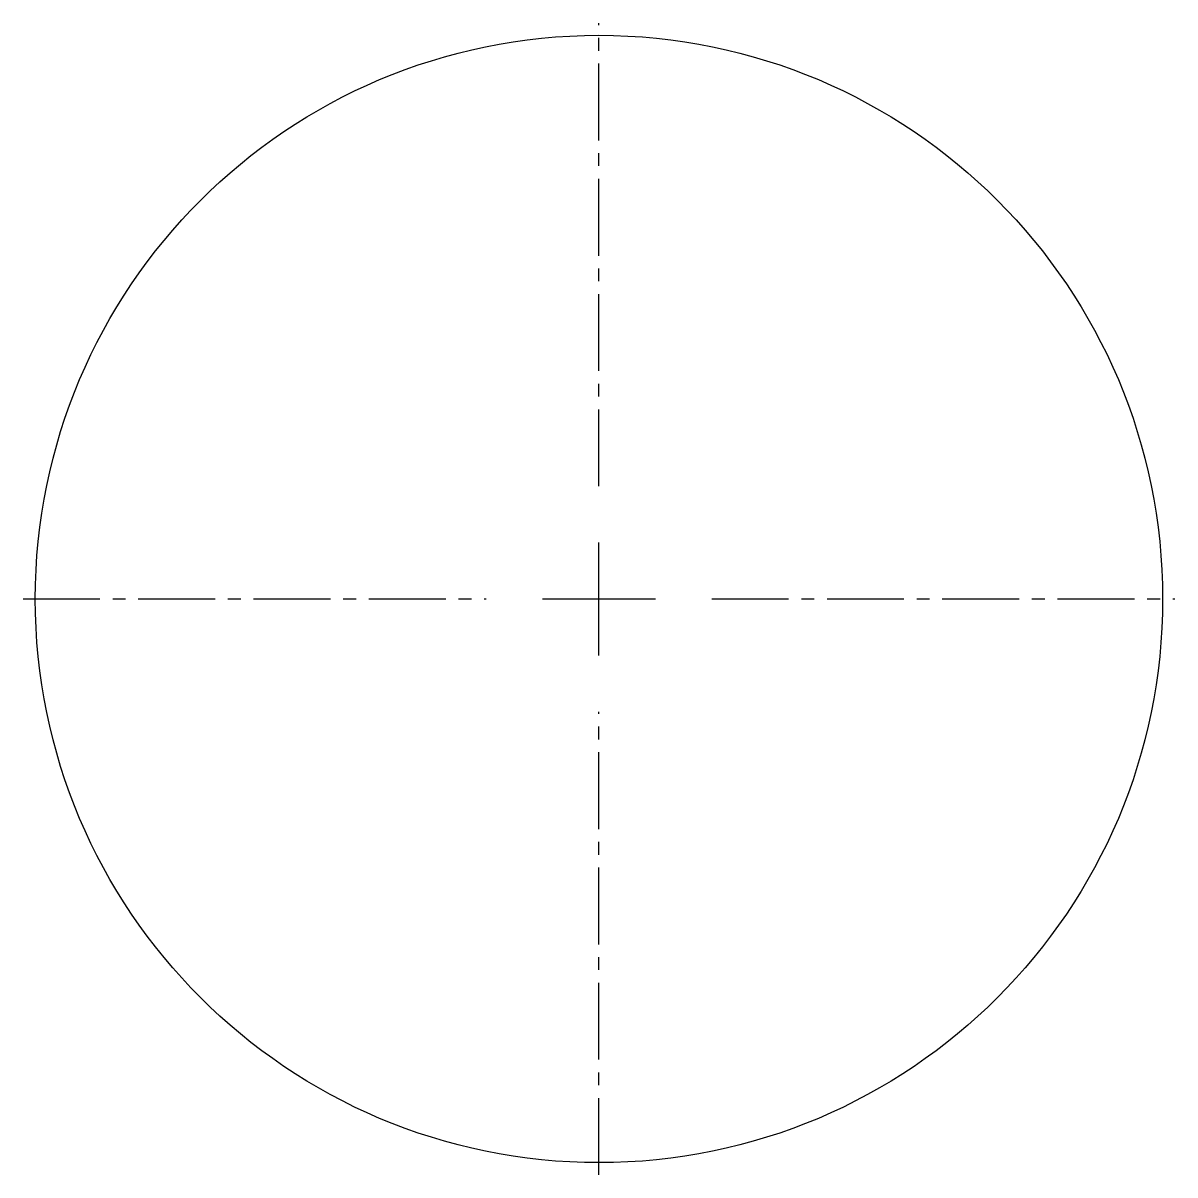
# Model space of a CAD drawing. Header units: inches. Extents: x 159.6 to 170.8, y 334 to 345.3.
import ezdxf

# ---------------------------------------------------------------- set-up
doc = ezdxf.new("R2010")
doc.units = ezdxf.units.IN
doc.header["$MEASUREMENT"] = 0
doc.linetypes.add('CENTER2', pattern=[1.125, 0.75, -0.125, 0.125, -0.125])
doc.layers.add('Cover-Text-Tables', color=7, linetype='Continuous')

msp = doc.modelspace()

# ---------------------------------------------------------------- linework, layer by layer
at = {"layer": 'Cover-Text-Tables', "linetype": 'CENTER2', "lineweight": -3}
for p, q in [((165.174, 340.756, -94.125), (165.174, 345.276, -94.125)), ((159.554, 339.656, -94.125), (164.074, 339.656, -94.125)), ((166.274, 339.656, -94.125), (170.794, 339.656, -94.125)), ((165.174, 334.036, -94.125), (165.174, 338.556, -94.125))]:
    msp.add_line(p, q, dxfattribs=at)
at = {"layer": 'Cover-Text-Tables', "linetype": 'Continuous', "lineweight": -3}
for p, q in [((165.174, 339.106, -94.125), (165.174, 340.206, -94.125)), ((164.624, 339.656, -94.125), (165.724, 339.656, -94.125))]:
    msp.add_line(p, q, dxfattribs=at)
at = {"layer": 'Cover-Text-Tables', "lineweight": -3}
msp.add_circle((165.174, 339.656, -94.125), 5.5, dxfattribs=at)

doc.saveas('drawing.dxf')
